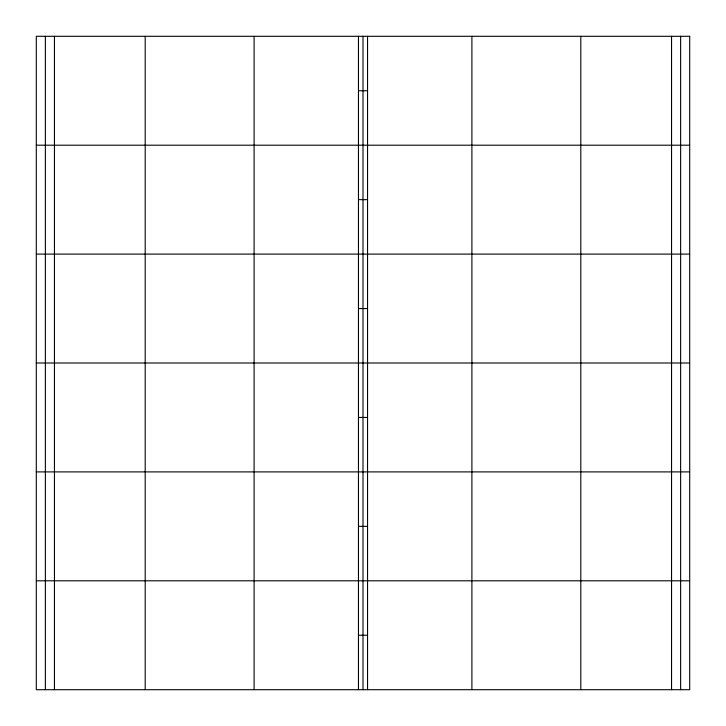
<?xml version="1.0" encoding="UTF-8"?>
<svg xmlns="http://www.w3.org/2000/svg" width="726" height="726" viewBox="0 0 726 726"><rect width="100%" height="100%" fill="white"/><g stroke="black" fill="none" stroke-linecap="round" stroke-linejoin="round"><path stroke-width="1.09" d="M358.462 90.75L367.537 90.75M36.3 145.2L689.7 145.2M358.462 199.65L367.537 199.65M36.3 254.1L689.7 254.1M358.462 308.55L367.537 308.55M36.3 363L689.7 363M358.462 417.45L367.537 417.45M36.3 471.9L689.7 471.9M358.462 526.35L367.537 526.35M36.3 580.8L689.7 580.8M358.462 635.25L367.537 635.25M680.625 36.3L680.625 689.7M671.55 36.3L671.55 689.7M580.8 36.3L580.8 689.7M471.9 36.3L471.9 689.7M367.537 36.3L367.537 689.7M363 36.3L363 689.7M358.462 36.3L358.462 689.7M254.1 36.3L254.1 689.7M145.2 36.3L145.2 689.7M54.45 36.3L54.45 689.7M45.375 36.3L45.375 689.7M689.7 36.3L36.3 36.3L36.3 689.7L689.7 689.7L689.7 36.3"/></g></svg>
